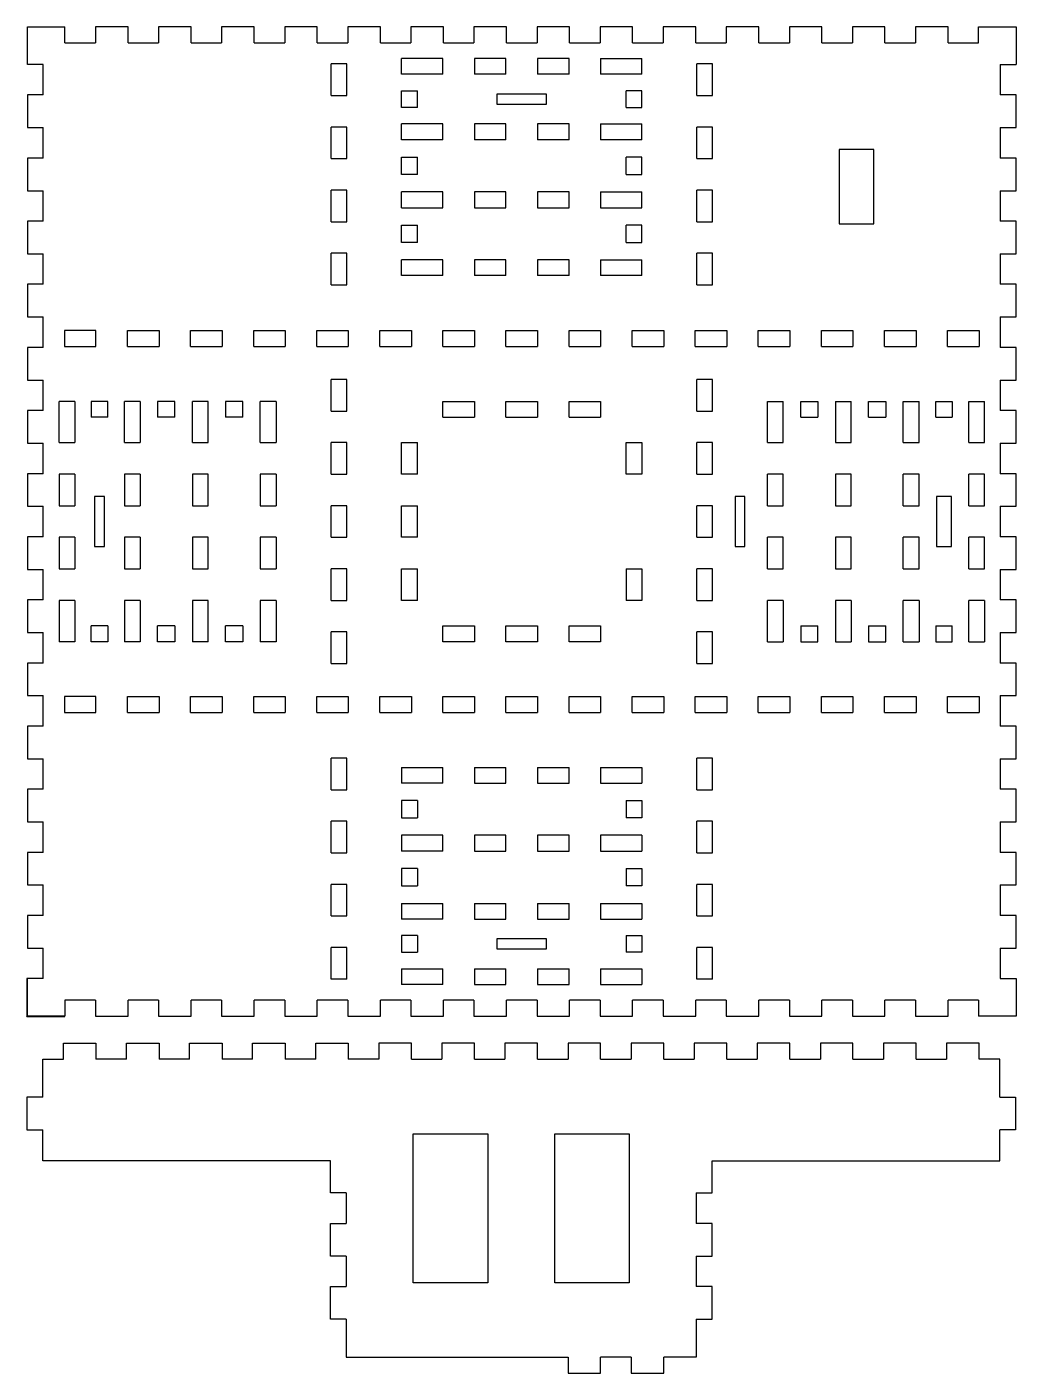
# Model space of a CAD drawing. Header units: millimetres. Extents: x -201 to 2280, y -214 to 290.
# Drawn here: x -127.15 to -119.31, y 265.7 to 276.36 of the extents above; entities that cross this region are included whole.
import ezdxf

# ---------------------------------------------------------------- set-up
doc = ezdxf.new("R2010")
doc.units = ezdxf.units.MM

msp = doc.modelspace()

# ---------------------------------------------------------------- linework, layer by layer
for p, q in [((-127.146, 276.064), (-127.146, 276.361)), ((-127.146, 276.361), (-126.849, 276.361)), ((-126.849, 276.236), (-126.849, 276.361)), ((-126.349, 276.361), (-126.607, 276.361)), ((-126.607, 276.361), (-126.607, 276.236)), ((-126.349, 276.236), (-126.349, 276.361)), ((-125.849, 276.361), (-126.107, 276.361)), ((-126.107, 276.361), (-126.107, 276.236)), ((-125.849, 276.236), (-125.849, 276.361)), ((-125.349, 276.361), (-125.607, 276.361)), ((-125.607, 276.361), (-125.607, 276.236)), ((-125.349, 276.236), (-125.349, 276.361)), ((-124.849, 276.361), (-125.107, 276.361)), ((-125.107, 276.361), (-125.107, 276.236)), ((-124.849, 276.236), (-124.849, 276.361)), ((-124.349, 276.361), (-124.607, 276.361)), ((-124.607, 276.361), (-124.607, 276.236)), ((-124.349, 276.236), (-124.349, 276.361)), ((-123.849, 276.361), (-124.107, 276.361)), ((-124.107, 276.361), (-124.107, 276.236)), ((-123.849, 276.236), (-123.849, 276.361)), ((-123.349, 276.361), (-123.607, 276.361)), ((-123.607, 276.361), (-123.607, 276.236)), ((-123.349, 276.236), (-123.349, 276.361)), ((-122.849, 276.361), (-123.107, 276.361)), ((-123.107, 276.361), (-123.107, 276.236)), ((-122.849, 276.236), (-122.849, 276.361)), ((-122.349, 276.361), (-122.607, 276.361)), ((-122.607, 276.361), (-122.607, 276.236)), ((-122.349, 276.236), (-122.349, 276.361)), ((-121.849, 276.361), (-122.107, 276.361)), ((-122.107, 276.361), (-122.107, 276.236)), ((-121.849, 276.236), (-121.849, 276.361)), ((-121.349, 276.361), (-121.607, 276.361)), ((-121.607, 276.361), (-121.607, 276.236)), ((-121.349, 276.236), (-121.349, 276.361)), ((-120.849, 276.361), (-121.107, 276.361)), ((-121.107, 276.361), (-121.107, 276.236)), ((-120.849, 276.236), (-120.849, 276.361)), ((-120.349, 276.361), (-120.607, 276.361)), ((-120.607, 276.361), (-120.607, 276.236)), ((-120.349, 276.236), (-120.349, 276.361)), ((-119.849, 276.361), (-120.107, 276.361)), ((-120.107, 276.361), (-120.107, 276.236)), ((-119.849, 276.236), (-119.849, 276.361)), ((-119.607, 276.236), (-119.607, 276.361)), ((-119.607, 276.361), (-119.31, 276.361)), ((-119.31, 276.361), (-119.31, 276.064)), ((-126.849, 276.236), (-126.607, 276.236)), ((-126.349, 276.236), (-126.107, 276.236)), ((-125.849, 276.236), (-125.607, 276.236)), ((-125.349, 276.236), (-125.107, 276.236)), ((-124.849, 276.236), (-124.607, 276.236)), ((-124.349, 276.236), (-124.107, 276.236)), ((-123.849, 276.236), (-123.607, 276.236)), ((-123.349, 276.236), (-123.107, 276.236)), ((-122.849, 276.236), (-122.607, 276.236)), ((-122.349, 276.236), (-122.107, 276.236)), ((-121.849, 276.236), (-121.607, 276.236)), ((-121.349, 276.236), (-121.107, 276.236)), ((-120.849, 276.236), (-120.607, 276.236)), ((-120.349, 276.236), (-120.107, 276.236)), ((-119.849, 276.236), (-119.607, 276.236)), ((-123.853, 276.111), (-124.18, 276.111)), ((-124.18, 275.986), (-124.18, 276.111)), ((-123.853, 275.986), (-123.853, 276.111)), ((-123.353, 276.111), (-123.603, 276.111)), ((-123.603, 276.111), (-123.603, 275.986)), ((-123.353, 275.986), (-123.353, 276.111)), ((-122.853, 276.111), (-123.103, 276.111)), ((-123.103, 276.111), (-123.103, 275.986)), ((-122.853, 275.986), (-122.853, 276.111)), ((-122.603, 276.111), (-122.603, 275.986)), ((-122.603, 276.111), (-122.276, 276.111)), ((-122.276, 275.986), (-122.276, 276.111)), ((-127.021, 276.064), (-127.146, 276.064)), ((-127.021, 275.822), (-127.021, 276.064)), ((-124.615, 276.068), (-124.74, 276.068)), ((-124.74, 275.818), (-124.74, 276.068)), ((-124.615, 275.818), (-124.615, 276.068)), ((-121.716, 276.068), (-121.841, 276.068)), ((-121.841, 275.818), (-121.841, 276.068)), ((-121.716, 275.818), (-121.716, 276.068)), ((-119.435, 276.064), (-119.435, 275.822)), ((-119.435, 276.064), (-119.31, 276.064)), ((-123.853, 275.986), (-124.18, 275.986)), ((-123.353, 275.986), (-123.603, 275.986)), ((-122.853, 275.986), (-123.103, 275.986)), ((-122.276, 275.986), (-122.603, 275.986)), ((-127.021, 275.822), (-127.146, 275.822)), ((-127.146, 275.822), (-127.146, 275.564)), ((-124.74, 275.818), (-124.615, 275.818)), ((-124.18, 275.724), (-124.18, 275.855)), ((-124.18, 275.855), (-124.055, 275.855)), ((-124.055, 275.724), (-124.055, 275.855)), ((-123.425, 275.829), (-123.425, 275.75)), ((-123.031, 275.829), (-123.425, 275.829)), ((-123.031, 275.75), (-123.031, 275.829)), ((-122.276, 275.855), (-122.401, 275.855)), ((-122.401, 275.724), (-122.401, 275.855)), ((-122.276, 275.724), (-122.276, 275.855)), ((-121.841, 275.818), (-121.716, 275.818)), ((-119.31, 275.822), (-119.435, 275.822)), ((-119.31, 275.564), (-119.31, 275.822)), ((-124.055, 275.724), (-124.18, 275.724)), ((-123.425, 275.75), (-123.031, 275.75)), ((-122.401, 275.724), (-122.276, 275.724)), ((-123.853, 275.593), (-124.18, 275.593)), ((-124.18, 275.468), (-124.18, 275.593)), ((-123.853, 275.468), (-123.853, 275.593)), ((-123.353, 275.593), (-123.603, 275.593)), ((-123.603, 275.593), (-123.603, 275.468)), ((-123.353, 275.468), (-123.353, 275.593)), ((-122.853, 275.593), (-123.103, 275.593)), ((-123.103, 275.593), (-123.103, 275.468)), ((-122.853, 275.468), (-122.853, 275.593)), ((-122.603, 275.593), (-122.603, 275.468)), ((-122.603, 275.593), (-122.276, 275.593)), ((-122.276, 275.468), (-122.276, 275.593)), ((-127.146, 275.564), (-127.021, 275.564)), ((-127.021, 275.322), (-127.021, 275.564)), ((-124.615, 275.568), (-124.74, 275.568)), ((-124.74, 275.318), (-124.74, 275.568)), ((-124.615, 275.318), (-124.615, 275.568)), ((-123.853, 275.468), (-124.18, 275.468)), ((-123.353, 275.468), (-123.603, 275.468)), ((-122.853, 275.468), (-123.103, 275.468)), ((-122.276, 275.468), (-122.603, 275.468)), ((-121.716, 275.568), (-121.841, 275.568)), ((-121.841, 275.318), (-121.841, 275.568)), ((-121.716, 275.318), (-121.716, 275.568)), ((-119.435, 275.564), (-119.435, 275.322)), ((-119.435, 275.564), (-119.31, 275.564)), ((-120.438, 275.391), (-120.713, 275.391)), ((-120.713, 275.391), (-120.713, 274.8)), ((-120.438, 274.8), (-120.438, 275.391)), ((-127.021, 275.322), (-127.146, 275.322)), ((-127.146, 275.322), (-127.146, 275.064)), ((-124.74, 275.318), (-124.615, 275.318)), ((-124.18, 275.192), (-124.18, 275.33)), ((-124.18, 275.33), (-124.055, 275.33)), ((-124.055, 275.192), (-124.055, 275.33)), ((-122.276, 275.33), (-122.401, 275.33)), ((-122.401, 275.192), (-122.401, 275.33)), ((-122.276, 275.192), (-122.276, 275.33)), ((-121.841, 275.318), (-121.716, 275.318)), ((-119.31, 275.322), (-119.435, 275.322)), ((-119.31, 275.064), (-119.31, 275.322)), ((-124.055, 275.192), (-124.18, 275.192)), ((-122.401, 275.192), (-122.276, 275.192)), ((-127.146, 275.064), (-127.021, 275.064)), ((-127.021, 274.822), (-127.021, 275.064)), ((-124.615, 275.068), (-124.74, 275.068)), ((-124.74, 274.818), (-124.74, 275.068)), ((-124.615, 274.818), (-124.615, 275.068)), ((-123.853, 275.054), (-124.18, 275.054)), ((-124.18, 274.929), (-124.18, 275.054)), ((-123.853, 274.929), (-123.853, 275.054)), ((-123.353, 275.054), (-123.603, 275.054)), ((-123.603, 275.054), (-123.603, 274.929)), ((-123.353, 274.929), (-123.353, 275.054)), ((-122.853, 275.054), (-123.103, 275.054)), ((-123.103, 275.054), (-123.103, 274.929)), ((-122.853, 274.929), (-122.853, 275.054)), ((-122.603, 275.054), (-122.603, 274.929)), ((-122.603, 275.054), (-122.276, 275.054)), ((-122.276, 274.929), (-122.276, 275.054)), ((-121.716, 275.068), (-121.841, 275.068)), ((-121.841, 274.818), (-121.841, 275.068)), ((-121.716, 274.818), (-121.716, 275.068)), ((-119.435, 275.064), (-119.435, 274.822)), ((-119.435, 275.064), (-119.31, 275.064)), ((-124.18, 274.929), (-123.853, 274.929)), ((-123.603, 274.929), (-123.353, 274.929)), ((-123.103, 274.929), (-122.853, 274.929)), ((-122.603, 274.929), (-122.276, 274.929)), ((-127.021, 274.822), (-127.146, 274.822)), ((-127.146, 274.822), (-127.146, 274.564)), ((-124.74, 274.818), (-124.615, 274.818)), ((-124.18, 274.654), (-124.18, 274.791)), ((-124.18, 274.791), (-124.055, 274.791)), ((-124.055, 274.654), (-124.055, 274.791)), ((-122.276, 274.791), (-122.401, 274.791)), ((-122.401, 274.654), (-122.401, 274.791)), ((-122.276, 274.654), (-122.276, 274.791)), ((-121.841, 274.818), (-121.716, 274.818)), ((-120.713, 274.8), (-120.438, 274.8)), ((-119.31, 274.822), (-119.435, 274.822)), ((-119.31, 274.564), (-119.31, 274.822)), ((-124.055, 274.654), (-124.18, 274.654)), ((-122.401, 274.654), (-122.276, 274.654)), ((-127.146, 274.564), (-127.021, 274.564)), ((-127.021, 274.322), (-127.021, 274.564)), ((-124.615, 274.568), (-124.74, 274.568)), ((-124.74, 274.318), (-124.74, 274.568)), ((-124.615, 274.318), (-124.615, 274.568)), ((-123.853, 274.516), (-124.18, 274.516)), ((-124.18, 274.391), (-124.18, 274.516)), ((-123.853, 274.391), (-123.853, 274.516)), ((-123.353, 274.516), (-123.603, 274.516)), ((-123.603, 274.516), (-123.603, 274.391)), ((-123.353, 274.391), (-123.353, 274.516)), ((-122.853, 274.516), (-123.103, 274.516)), ((-123.103, 274.516), (-123.103, 274.391)), ((-122.853, 274.391), (-122.853, 274.516)), ((-122.603, 274.516), (-122.603, 274.391)), ((-122.603, 274.516), (-122.276, 274.516)), ((-122.276, 274.391), (-122.276, 274.516)), ((-121.716, 274.568), (-121.841, 274.568)), ((-121.841, 274.318), (-121.841, 274.568)), ((-121.716, 274.318), (-121.716, 274.568)), ((-119.435, 274.564), (-119.435, 274.322)), ((-119.435, 274.564), (-119.31, 274.564)), ((-127.021, 274.322), (-127.146, 274.322)), ((-127.146, 274.322), (-127.146, 274.064)), ((-124.74, 274.318), (-124.615, 274.318)), ((-123.853, 274.391), (-124.18, 274.391)), ((-123.353, 274.391), (-123.603, 274.391)), ((-122.853, 274.391), (-123.103, 274.391)), ((-122.276, 274.391), (-122.603, 274.391)), ((-121.841, 274.318), (-121.716, 274.318)), ((-119.31, 274.322), (-119.435, 274.322)), ((-119.31, 274.064), (-119.31, 274.322)), ((-127.146, 274.064), (-127.021, 274.064)), ((-127.021, 273.822), (-127.021, 274.064)), ((-119.435, 274.064), (-119.435, 273.822)), ((-119.435, 274.064), (-119.31, 274.064)), ((-126.603, 273.955), (-126.853, 273.955)), ((-126.853, 273.955), (-126.853, 273.83)), ((-126.603, 273.83), (-126.603, 273.955)), ((-126.353, 273.83), (-126.353, 273.955)), ((-126.353, 273.955), (-126.103, 273.955)), ((-126.103, 273.955), (-126.103, 273.83)), ((-125.853, 273.83), (-125.853, 273.955)), ((-125.853, 273.955), (-125.603, 273.955)), ((-125.603, 273.955), (-125.603, 273.83)), ((-125.353, 273.83), (-125.353, 273.955)), ((-125.353, 273.955), (-125.103, 273.955)), ((-125.103, 273.955), (-125.103, 273.83)), ((-124.853, 273.83), (-124.853, 273.955)), ((-124.853, 273.955), (-124.603, 273.955)), ((-124.603, 273.955), (-124.603, 273.83)), ((-124.353, 273.83), (-124.353, 273.955)), ((-124.353, 273.955), (-124.103, 273.955)), ((-124.103, 273.955), (-124.103, 273.83)), ((-123.853, 273.83), (-123.853, 273.955)), ((-123.853, 273.955), (-123.603, 273.955)), ((-123.603, 273.955), (-123.603, 273.83)), ((-123.353, 273.83), (-123.353, 273.955)), ((-123.353, 273.955), (-123.103, 273.955)), ((-123.103, 273.955), (-123.103, 273.83)), ((-122.853, 273.83), (-122.853, 273.955)), ((-122.853, 273.955), (-122.603, 273.955)), ((-122.603, 273.955), (-122.603, 273.83)), ((-122.353, 273.83), (-122.353, 273.955)), ((-122.353, 273.955), (-122.103, 273.955)), ((-122.103, 273.955), (-122.103, 273.83)), ((-121.853, 273.83), (-121.853, 273.955)), ((-121.853, 273.955), (-121.603, 273.955)), ((-121.603, 273.955), (-121.603, 273.83)), ((-121.353, 273.83), (-121.353, 273.955)), ((-121.353, 273.955), (-121.103, 273.955)), ((-121.103, 273.955), (-121.103, 273.83)), ((-120.853, 273.83), (-120.853, 273.955)), ((-120.853, 273.955), (-120.603, 273.955)), ((-120.603, 273.955), (-120.603, 273.83)), ((-120.353, 273.83), (-120.353, 273.955)), ((-120.353, 273.955), (-120.103, 273.955)), ((-120.103, 273.955), (-120.103, 273.83)), ((-119.853, 273.83), (-119.853, 273.955)), ((-119.853, 273.955), (-119.603, 273.955)), ((-119.603, 273.955), (-119.603, 273.83)), ((-127.021, 273.822), (-127.146, 273.822)), ((-127.146, 273.822), (-127.146, 273.564)), ((-126.853, 273.83), (-126.603, 273.83)), ((-126.353, 273.83), (-126.103, 273.83)), ((-125.853, 273.83), (-125.603, 273.83)), ((-125.353, 273.83), (-125.103, 273.83)), ((-124.853, 273.83), (-124.603, 273.83)), ((-124.353, 273.83), (-124.103, 273.83)), ((-123.853, 273.83), (-123.603, 273.83)), ((-123.353, 273.83), (-123.103, 273.83)), ((-122.853, 273.83), (-122.603, 273.83)), ((-122.353, 273.83), (-122.103, 273.83)), ((-121.853, 273.83), (-121.603, 273.83)), ((-121.353, 273.83), (-121.103, 273.83)), ((-120.853, 273.83), (-120.603, 273.83)), ((-120.353, 273.83), (-120.103, 273.83)), ((-119.853, 273.83), (-119.603, 273.83)), ((-119.31, 273.822), (-119.435, 273.822)), ((-119.31, 273.564), (-119.31, 273.822)), ((-127.146, 273.564), (-127.021, 273.564)), ((-127.021, 273.322), (-127.021, 273.564)), ((-124.615, 273.568), (-124.74, 273.568)), ((-124.74, 273.318), (-124.74, 273.568)), ((-124.615, 273.318), (-124.615, 273.568)), ((-121.716, 273.568), (-121.841, 273.568)), ((-121.841, 273.318), (-121.841, 273.568)), ((-121.716, 273.318), (-121.716, 273.568)), ((-119.435, 273.564), (-119.435, 273.322)), ((-119.435, 273.564), (-119.31, 273.564)), ((-126.896, 273.068), (-126.896, 273.395)), ((-126.771, 273.395), (-126.896, 273.395)), ((-126.771, 273.395), (-126.771, 273.068)), ((-126.509, 273.395), (-126.64, 273.395)), ((-126.64, 273.395), (-126.64, 273.27)), ((-126.509, 273.27), (-126.509, 273.395)), ((-126.378, 273.068), (-126.378, 273.395)), ((-126.253, 273.395), (-126.378, 273.395)), ((-126.253, 273.395), (-126.253, 273.068)), ((-125.977, 273.395), (-126.115, 273.395)), ((-126.115, 273.395), (-126.115, 273.27)), ((-125.977, 273.27), (-125.977, 273.395)), ((-125.839, 273.068), (-125.839, 273.395)), ((-125.714, 273.395), (-125.839, 273.395)), ((-125.714, 273.068), (-125.714, 273.395)), ((-125.439, 273.395), (-125.577, 273.395)), ((-125.577, 273.395), (-125.577, 273.27)), ((-125.439, 273.27), (-125.439, 273.395)), ((-125.301, 273.068), (-125.301, 273.395)), ((-125.176, 273.395), (-125.301, 273.395)), ((-125.176, 273.395), (-125.176, 273.068)), ((-123.853, 273.27), (-123.853, 273.395)), ((-123.853, 273.395), (-123.603, 273.395)), ((-123.603, 273.395), (-123.603, 273.27)), ((-123.353, 273.27), (-123.353, 273.395)), ((-123.353, 273.395), (-123.103, 273.395)), ((-123.103, 273.395), (-123.103, 273.27)), ((-122.853, 273.27), (-122.853, 273.395)), ((-122.853, 273.395), (-122.603, 273.395)), ((-122.603, 273.395), (-122.603, 273.27)), ((-121.28, 273.068), (-121.28, 273.395)), ((-121.28, 273.395), (-121.155, 273.395)), ((-121.155, 273.068), (-121.155, 273.395)), ((-121.017, 273.27), (-121.017, 273.395)), ((-121.017, 273.395), (-120.88, 273.395)), ((-120.88, 273.395), (-120.88, 273.27)), ((-120.742, 273.395), (-120.742, 273.068)), ((-120.742, 273.395), (-120.617, 273.395)), ((-120.617, 273.068), (-120.617, 273.395)), ((-120.479, 273.27), (-120.479, 273.395)), ((-120.479, 273.395), (-120.341, 273.395)), ((-120.341, 273.395), (-120.341, 273.27)), ((-120.204, 273.068), (-120.204, 273.395)), ((-120.204, 273.395), (-120.079, 273.395)), ((-120.079, 273.068), (-120.079, 273.395)), ((-119.947, 273.27), (-119.947, 273.395)), ((-119.947, 273.395), (-119.816, 273.395)), ((-119.816, 273.395), (-119.816, 273.27)), ((-119.685, 273.068), (-119.685, 273.395)), ((-119.685, 273.395), (-119.56, 273.395)), ((-119.56, 273.068), (-119.56, 273.395)), ((-127.021, 273.322), (-127.146, 273.322)), ((-127.146, 273.322), (-127.146, 273.064)), ((-126.509, 273.27), (-126.64, 273.27)), ((-125.977, 273.27), (-126.115, 273.27)), ((-125.439, 273.27), (-125.577, 273.27)), ((-124.74, 273.318), (-124.615, 273.318)), ((-123.853, 273.27), (-123.603, 273.27)), ((-123.353, 273.27), (-123.103, 273.27)), ((-122.853, 273.27), (-122.603, 273.27)), ((-121.841, 273.318), (-121.716, 273.318)), ((-121.017, 273.27), (-120.88, 273.27)), ((-120.479, 273.27), (-120.341, 273.27)), ((-119.947, 273.27), (-119.816, 273.27)), ((-119.31, 273.322), (-119.435, 273.322)), ((-119.31, 273.064), (-119.31, 273.322)), ((-127.146, 273.064), (-127.021, 273.064)), ((-127.021, 272.822), (-127.021, 273.064)), ((-126.896, 273.068), (-126.771, 273.068)), ((-126.378, 273.068), (-126.253, 273.068)), ((-125.839, 273.068), (-125.714, 273.068)), ((-125.301, 273.068), (-125.176, 273.068)), ((-124.615, 273.068), (-124.74, 273.068)), ((-124.74, 272.818), (-124.74, 273.068)), ((-124.615, 272.818), (-124.615, 273.068)), ((-124.18, 272.818), (-124.18, 273.068)), ((-124.18, 273.068), (-124.055, 273.068)), ((-124.055, 272.818), (-124.055, 273.068)), ((-122.401, 273.068), (-122.276, 273.068)), ((-122.401, 272.818), (-122.401, 273.068)), ((-122.276, 273.068), (-122.276, 272.818)), ((-121.716, 273.068), (-121.841, 273.068)), ((-121.841, 272.818), (-121.841, 273.068)), ((-121.716, 272.818), (-121.716, 273.068)), ((-121.28, 273.068), (-121.155, 273.068)), ((-120.742, 273.068), (-120.617, 273.068)), ((-120.204, 273.068), (-120.079, 273.068)), ((-119.685, 273.068), (-119.56, 273.068)), ((-119.435, 273.064), (-119.435, 272.822)), ((-119.435, 273.064), (-119.31, 273.064)), ((-127.021, 272.822), (-127.146, 272.822)), ((-127.146, 272.822), (-127.146, 272.564)), ((-126.771, 272.818), (-126.896, 272.818)), ((-126.896, 272.818), (-126.896, 272.568)), ((-126.771, 272.818), (-126.771, 272.568)), ((-126.253, 272.818), (-126.378, 272.818)), ((-126.378, 272.818), (-126.378, 272.568)), ((-126.253, 272.818), (-126.253, 272.568)), ((-125.714, 272.818), (-125.839, 272.818)), ((-125.839, 272.818), (-125.839, 272.568)), ((-125.714, 272.568), (-125.714, 272.818)), ((-125.176, 272.818), (-125.301, 272.818)), ((-125.301, 272.818), (-125.301, 272.568)), ((-125.176, 272.818), (-125.176, 272.568)), ((-124.74, 272.818), (-124.615, 272.818)), ((-124.055, 272.818), (-124.18, 272.818)), ((-122.276, 272.818), (-122.401, 272.818)), ((-121.841, 272.818), (-121.716, 272.818)), ((-121.155, 272.818), (-121.28, 272.818)), ((-121.28, 272.568), (-121.28, 272.818)), ((-121.155, 272.568), (-121.155, 272.818)), ((-120.617, 272.818), (-120.742, 272.818)), ((-120.742, 272.818), (-120.742, 272.568)), ((-120.617, 272.568), (-120.617, 272.818)), ((-120.079, 272.818), (-120.204, 272.818)), ((-120.204, 272.568), (-120.204, 272.818)), ((-120.079, 272.568), (-120.079, 272.818)), ((-119.56, 272.818), (-119.685, 272.818)), ((-119.685, 272.568), (-119.685, 272.818)), ((-119.56, 272.568), (-119.56, 272.818)), ((-119.31, 272.822), (-119.435, 272.822)), ((-119.31, 272.564), (-119.31, 272.822)), ((-126.535, 272.64), (-126.614, 272.64)), ((-126.614, 272.64), (-126.614, 272.246)), ((-126.535, 272.246), (-126.535, 272.64)), ((-121.459, 272.64), (-121.537, 272.64)), ((-121.537, 272.64), (-121.537, 272.246)), ((-121.459, 272.246), (-121.459, 272.64)), ((-119.823, 272.64), (-119.941, 272.64)), ((-119.941, 272.64), (-119.941, 272.246)), ((-119.823, 272.246), (-119.823, 272.64)), ((-127.146, 272.564), (-127.021, 272.564)), ((-127.021, 272.322), (-127.021, 272.564)), ((-126.896, 272.568), (-126.771, 272.568)), ((-126.378, 272.568), (-126.253, 272.568)), ((-125.839, 272.568), (-125.714, 272.568)), ((-125.301, 272.568), (-125.176, 272.568)), ((-124.615, 272.568), (-124.74, 272.568)), ((-124.74, 272.318), (-124.74, 272.568)), ((-124.615, 272.318), (-124.615, 272.568)), ((-124.18, 272.318), (-124.18, 272.568)), ((-124.18, 272.568), (-124.055, 272.568)), ((-124.055, 272.318), (-124.055, 272.568)), ((-121.716, 272.568), (-121.841, 272.568)), ((-121.841, 272.318), (-121.841, 272.568)), ((-121.716, 272.318), (-121.716, 272.568)), ((-121.28, 272.568), (-121.155, 272.568)), ((-120.742, 272.568), (-120.617, 272.568)), ((-120.204, 272.568), (-120.079, 272.568)), ((-119.685, 272.568), (-119.56, 272.568)), ((-119.435, 272.564), (-119.435, 272.322)), ((-119.435, 272.564), (-119.31, 272.564)), ((-127.021, 272.322), (-127.146, 272.322)), ((-127.146, 272.322), (-127.146, 272.064)), ((-126.771, 272.318), (-126.896, 272.318)), ((-126.896, 272.318), (-126.896, 272.068)), ((-126.771, 272.318), (-126.771, 272.068)), ((-126.253, 272.318), (-126.378, 272.318)), ((-126.378, 272.318), (-126.378, 272.068)), ((-126.253, 272.318), (-126.253, 272.068)), ((-125.714, 272.318), (-125.839, 272.318)), ((-125.839, 272.318), (-125.839, 272.068)), ((-125.714, 272.068), (-125.714, 272.318)), ((-125.176, 272.318), (-125.301, 272.318)), ((-125.301, 272.318), (-125.301, 272.068)), ((-125.176, 272.318), (-125.176, 272.068)), ((-124.74, 272.318), (-124.615, 272.318)), ((-124.055, 272.318), (-124.18, 272.318)), ((-121.841, 272.318), (-121.716, 272.318)), ((-121.155, 272.318), (-121.28, 272.318)), ((-121.28, 272.068), (-121.28, 272.318)), ((-121.155, 272.068), (-121.155, 272.318)), ((-120.617, 272.318), (-120.742, 272.318)), ((-120.742, 272.318), (-120.742, 272.068)), ((-120.617, 272.068), (-120.617, 272.318)), ((-120.079, 272.318), (-120.204, 272.318)), ((-120.204, 272.068), (-120.204, 272.318)), ((-120.079, 272.068), (-120.079, 272.318)), ((-119.56, 272.318), (-119.685, 272.318)), ((-119.685, 272.068), (-119.685, 272.318)), ((-119.56, 272.068), (-119.56, 272.318)), ((-119.31, 272.322), (-119.435, 272.322)), ((-119.31, 272.064), (-119.31, 272.322)), ((-126.614, 272.246), (-126.535, 272.246)), ((-121.537, 272.246), (-121.459, 272.246)), ((-119.941, 272.246), (-119.823, 272.246)), ((-127.146, 272.064), (-127.021, 272.064)), ((-127.021, 271.822), (-127.021, 272.064)), ((-126.896, 272.068), (-126.771, 272.068)), ((-126.378, 272.068), (-126.253, 272.068)), ((-125.839, 272.068), (-125.714, 272.068)), ((-125.301, 272.068), (-125.176, 272.068)), ((-124.615, 272.068), (-124.74, 272.068)), ((-124.74, 271.818), (-124.74, 272.068)), ((-124.615, 271.818), (-124.615, 272.068)), ((-124.18, 271.818), (-124.18, 272.068)), ((-124.18, 272.068), (-124.055, 272.068)), ((-124.055, 271.818), (-124.055, 272.068)), ((-122.401, 272.068), (-122.276, 272.068)), ((-122.401, 272.068), (-122.401, 271.818)), ((-122.276, 272.068), (-122.276, 271.818)), ((-121.716, 272.068), (-121.841, 272.068)), ((-121.841, 271.818), (-121.841, 272.068)), ((-121.716, 271.818), (-121.716, 272.068)), ((-121.28, 272.068), (-121.155, 272.068)), ((-120.742, 272.068), (-120.617, 272.068)), ((-120.204, 272.068), (-120.079, 272.068)), ((-119.685, 272.068), (-119.56, 272.068)), ((-119.435, 272.064), (-119.435, 271.822)), ((-119.435, 272.064), (-119.31, 272.064)), ((-127.021, 271.822), (-127.146, 271.822)), ((-127.146, 271.822), (-127.146, 271.564)), ((-126.771, 271.818), (-126.896, 271.818)), ((-126.896, 271.818), (-126.896, 271.491)), ((-126.771, 271.818), (-126.771, 271.491)), ((-126.253, 271.818), (-126.378, 271.818)), ((-126.378, 271.818), (-126.378, 271.491)), ((-126.253, 271.818), (-126.253, 271.491)), ((-125.714, 271.818), (-125.839, 271.818)), ((-125.839, 271.818), (-125.839, 271.491)), ((-125.714, 271.491), (-125.714, 271.818)), ((-125.176, 271.818), (-125.301, 271.818)), ((-125.301, 271.818), (-125.301, 271.491)), ((-125.176, 271.818), (-125.176, 271.491)), ((-124.74, 271.818), (-124.615, 271.818)), ((-124.055, 271.818), (-124.18, 271.818)), ((-122.276, 271.818), (-122.401, 271.818)), ((-121.841, 271.818), (-121.716, 271.818)), ((-121.155, 271.818), (-121.28, 271.818)), ((-121.28, 271.491), (-121.28, 271.818)), ((-121.155, 271.818), (-121.155, 271.491)), ((-120.617, 271.818), (-120.742, 271.818)), ((-120.742, 271.818), (-120.742, 271.491)), ((-120.617, 271.818), (-120.617, 271.491)), ((-120.079, 271.818), (-120.204, 271.818)), ((-120.204, 271.491), (-120.204, 271.818)), ((-120.079, 271.818), (-120.079, 271.491)), ((-119.56, 271.818), (-119.685, 271.818)), ((-119.685, 271.491), (-119.685, 271.818)), ((-119.56, 271.818), (-119.56, 271.491)), ((-119.31, 271.822), (-119.435, 271.822)), ((-119.31, 271.564), (-119.31, 271.822)), ((-127.146, 271.564), (-127.021, 271.564)), ((-127.021, 271.322), (-127.021, 271.564)), ((-126.64, 271.491), (-126.64, 271.616)), ((-126.509, 271.616), (-126.64, 271.616)), ((-126.509, 271.616), (-126.509, 271.491)), ((-126.115, 271.491), (-126.115, 271.616)), ((-125.977, 271.616), (-126.115, 271.616)), ((-125.977, 271.616), (-125.977, 271.491)), ((-125.577, 271.491), (-125.577, 271.616)), ((-125.439, 271.616), (-125.577, 271.616)), ((-125.439, 271.616), (-125.439, 271.491)), ((-124.615, 271.568), (-124.74, 271.568)), ((-124.74, 271.318), (-124.74, 271.568)), ((-124.615, 271.318), (-124.615, 271.568)), ((-123.853, 271.491), (-123.853, 271.616)), ((-123.853, 271.616), (-123.603, 271.616)), ((-123.603, 271.616), (-123.603, 271.491)), ((-123.353, 271.491), (-123.353, 271.616)), ((-123.353, 271.616), (-123.103, 271.616)), ((-123.103, 271.616), (-123.103, 271.491)), ((-122.853, 271.491), (-122.853, 271.616)), ((-122.853, 271.616), (-122.603, 271.616)), ((-122.603, 271.616), (-122.603, 271.491)), ((-121.716, 271.568), (-121.841, 271.568)), ((-121.841, 271.318), (-121.841, 271.568)), ((-121.716, 271.318), (-121.716, 271.568)), ((-121.017, 271.616), (-121.017, 271.491)), ((-121.017, 271.616), (-120.88, 271.616)), ((-120.88, 271.491), (-120.88, 271.616)), ((-120.479, 271.616), (-120.479, 271.491)), ((-120.479, 271.616), (-120.341, 271.616)), ((-120.341, 271.491), (-120.341, 271.616)), ((-119.947, 271.616), (-119.947, 271.491)), ((-119.947, 271.616), (-119.816, 271.616)), ((-119.816, 271.491), (-119.816, 271.616)), ((-119.435, 271.564), (-119.435, 271.322)), ((-119.435, 271.564), (-119.31, 271.564)), ((-126.771, 271.491), (-126.896, 271.491)), ((-126.509, 271.491), (-126.64, 271.491)), ((-126.253, 271.491), (-126.378, 271.491)), ((-125.977, 271.491), (-126.115, 271.491)), ((-125.714, 271.491), (-125.839, 271.491)), ((-125.439, 271.491), (-125.577, 271.491)), ((-125.176, 271.491), (-125.301, 271.491)), ((-123.603, 271.491), (-123.853, 271.491)), ((-123.103, 271.491), (-123.353, 271.491)), ((-122.603, 271.491), (-122.853, 271.491)), ((-121.28, 271.491), (-121.155, 271.491)), ((-121.017, 271.491), (-120.88, 271.491)), ((-120.742, 271.491), (-120.617, 271.491)), ((-120.479, 271.491), (-120.341, 271.491)), ((-120.204, 271.491), (-120.079, 271.491)), ((-119.947, 271.491), (-119.816, 271.491)), ((-119.685, 271.491), (-119.56, 271.491)), ((-127.021, 271.322), (-127.146, 271.322)), ((-127.146, 271.322), (-127.146, 271.064)), ((-124.74, 271.318), (-124.615, 271.318)), ((-121.841, 271.318), (-121.716, 271.318)), ((-119.31, 271.322), (-119.435, 271.322)), ((-119.31, 271.064), (-119.31, 271.322)), ((-127.146, 271.064), (-127.021, 271.064)), ((-127.021, 270.822), (-127.021, 271.064)), ((-126.603, 271.056), (-126.853, 271.056)), ((-126.853, 271.056), (-126.853, 270.931)), ((-126.603, 270.931), (-126.603, 271.056)), ((-126.353, 270.931), (-126.353, 271.056)), ((-126.353, 271.056), (-126.103, 271.056)), ((-126.103, 271.056), (-126.103, 270.931)), ((-125.853, 270.931), (-125.853, 271.056)), ((-125.853, 271.056), (-125.603, 271.056)), ((-125.603, 271.056), (-125.603, 270.931)), ((-125.353, 270.931), (-125.353, 271.056)), ((-125.353, 271.056), (-125.103, 271.056)), ((-125.103, 271.056), (-125.103, 270.931)), ((-124.853, 270.931), (-124.853, 271.056)), ((-124.853, 271.056), (-124.603, 271.056)), ((-124.603, 271.056), (-124.603, 270.931)), ((-124.353, 270.931), (-124.353, 271.056)), ((-124.353, 271.056), (-124.103, 271.056)), ((-124.103, 271.056), (-124.103, 270.931)), ((-123.853, 270.931), (-123.853, 271.056)), ((-123.853, 271.056), (-123.603, 271.056)), ((-123.603, 271.056), (-123.603, 270.931)), ((-123.353, 270.931), (-123.353, 271.056)), ((-123.353, 271.056), (-123.103, 271.056)), ((-123.103, 271.056), (-123.103, 270.931)), ((-122.853, 270.931), (-122.853, 271.056)), ((-122.853, 271.056), (-122.603, 271.056)), ((-122.603, 271.056), (-122.603, 270.931)), ((-122.353, 270.931), (-122.353, 271.056)), ((-122.353, 271.056), (-122.103, 271.056)), ((-122.103, 271.056), (-122.103, 270.931)), ((-121.853, 270.931), (-121.853, 271.056)), ((-121.853, 271.056), (-121.603, 271.056)), ((-121.603, 271.056), (-121.603, 270.931)), ((-121.353, 270.931), (-121.353, 271.056)), ((-121.353, 271.056), (-121.103, 271.056)), ((-121.103, 271.056), (-121.103, 270.931)), ((-120.853, 270.931), (-120.853, 271.056)), ((-120.853, 271.056), (-120.603, 271.056)), ((-120.603, 271.056), (-120.603, 270.931)), ((-120.353, 270.931), (-120.353, 271.056)), ((-120.353, 271.056), (-120.103, 271.056)), ((-120.103, 271.056), (-120.103, 270.931)), ((-119.853, 270.931), (-119.853, 271.056)), ((-119.853, 271.056), (-119.603, 271.056)), ((-119.603, 271.056), (-119.603, 270.931)), ((-119.435, 271.064), (-119.435, 270.822)), ((-119.435, 271.064), (-119.31, 271.064)), ((-126.853, 270.931), (-126.603, 270.931)), ((-126.353, 270.931), (-126.103, 270.931)), ((-125.853, 270.931), (-125.603, 270.931)), ((-125.353, 270.931), (-125.103, 270.931)), ((-124.853, 270.931), (-124.603, 270.931)), ((-124.353, 270.931), (-124.103, 270.931)), ((-123.853, 270.931), (-123.603, 270.931)), ((-123.353, 270.931), (-123.103, 270.931)), ((-122.853, 270.931), (-122.603, 270.931)), ((-122.353, 270.931), (-122.103, 270.931)), ((-121.853, 270.931), (-121.603, 270.931)), ((-121.353, 270.931), (-121.103, 270.931)), ((-120.853, 270.931), (-120.603, 270.931)), ((-120.353, 270.931), (-120.103, 270.931)), ((-119.853, 270.931), (-119.603, 270.931)), ((-127.021, 270.822), (-127.146, 270.822)), ((-127.146, 270.822), (-127.146, 270.564)), ((-119.31, 270.822), (-119.435, 270.822)), ((-119.31, 270.564), (-119.31, 270.822)), ((-127.146, 270.564), (-127.021, 270.564)), ((-127.021, 270.322), (-127.021, 270.564)), ((-124.615, 270.568), (-124.74, 270.568)), ((-124.74, 270.318), (-124.74, 270.568)), ((-124.615, 270.318), (-124.615, 270.568)), ((-121.716, 270.568), (-121.841, 270.568)), ((-121.841, 270.318), (-121.841, 270.568)), ((-121.716, 270.318), (-121.716, 270.568)), ((-119.435, 270.564), (-119.435, 270.322)), ((-119.435, 270.564), (-119.31, 270.564)), ((-124.18, 270.495), (-123.853, 270.495)), ((-124.18, 270.495), (-124.18, 270.37)), ((-123.853, 270.37), (-123.853, 270.495)), ((-123.603, 270.495), (-123.603, 270.37)), ((-123.603, 270.495), (-123.353, 270.495)), ((-123.353, 270.37), (-123.353, 270.495)), ((-123.103, 270.495), (-123.103, 270.37)), ((-123.103, 270.495), (-122.853, 270.495)), ((-122.853, 270.37), (-122.853, 270.495)), ((-122.603, 270.495), (-122.603, 270.37)), ((-122.603, 270.495), (-122.276, 270.495)), ((-122.276, 270.495), (-122.276, 270.37)), ((-123.853, 270.37), (-124.18, 270.37)), ((-123.603, 270.37), (-123.353, 270.37)), ((-123.103, 270.37), (-122.853, 270.37)), ((-122.603, 270.37), (-122.276, 270.37)), ((-127.021, 270.322), (-127.146, 270.322)), ((-127.146, 270.322), (-127.146, 270.064)), ((-124.74, 270.318), (-124.615, 270.318)), ((-121.841, 270.318), (-121.716, 270.318)), ((-119.31, 270.322), (-119.435, 270.322)), ((-119.31, 270.064), (-119.31, 270.322)), ((-124.055, 270.232), (-124.18, 270.232)), ((-124.18, 270.232), (-124.18, 270.095)), ((-124.055, 270.232), (-124.055, 270.095)), ((-122.401, 270.232), (-122.276, 270.232)), ((-122.401, 270.232), (-122.401, 270.095)), ((-122.276, 270.232), (-122.276, 270.095)), ((-127.146, 270.064), (-127.021, 270.064)), ((-127.021, 269.822), (-127.021, 270.064)), ((-124.615, 270.068), (-124.74, 270.068)), ((-124.74, 269.818), (-124.74, 270.068)), ((-124.615, 269.818), (-124.615, 270.068)), ((-124.18, 270.095), (-124.055, 270.095)), ((-122.276, 270.095), (-122.401, 270.095)), ((-121.716, 270.068), (-121.841, 270.068)), ((-121.841, 269.818), (-121.841, 270.068)), ((-121.716, 269.818), (-121.716, 270.068)), ((-119.435, 270.064), (-119.435, 269.822)), ((-119.435, 270.064), (-119.31, 270.064)), ((-123.853, 269.957), (-124.18, 269.957)), ((-124.18, 269.957), (-124.18, 269.832)), ((-123.853, 269.832), (-123.853, 269.957)), ((-123.603, 269.957), (-123.603, 269.832)), ((-123.353, 269.957), (-123.603, 269.957)), ((-123.353, 269.832), (-123.353, 269.957)), ((-123.103, 269.957), (-123.103, 269.832)), ((-122.853, 269.957), (-123.103, 269.957)), ((-122.853, 269.832), (-122.853, 269.957)), ((-122.603, 269.957), (-122.603, 269.832)), ((-122.276, 269.957), (-122.603, 269.957)), ((-122.276, 269.957), (-122.276, 269.832)), ((-127.021, 269.822), (-127.146, 269.822)), ((-127.146, 269.822), (-127.146, 269.564)), ((-124.74, 269.818), (-124.615, 269.818)), ((-123.853, 269.832), (-124.18, 269.832)), ((-123.603, 269.832), (-123.353, 269.832)), ((-123.103, 269.832), (-122.853, 269.832)), ((-122.603, 269.832), (-122.276, 269.832)), ((-121.841, 269.818), (-121.716, 269.818)), ((-119.31, 269.822), (-119.435, 269.822)), ((-119.31, 269.564), (-119.31, 269.822)), ((-124.055, 269.694), (-124.18, 269.694)), ((-124.18, 269.694), (-124.18, 269.556)), ((-124.055, 269.694), (-124.055, 269.556)), ((-122.401, 269.694), (-122.276, 269.694)), ((-122.401, 269.694), (-122.401, 269.556)), ((-122.276, 269.694), (-122.276, 269.556)), ((-127.146, 269.564), (-127.021, 269.564)), ((-127.021, 269.322), (-127.021, 269.564)), ((-124.615, 269.568), (-124.74, 269.568)), ((-124.74, 269.318), (-124.74, 269.568)), ((-124.615, 269.318), (-124.615, 269.568)), ((-124.18, 269.556), (-124.055, 269.556)), ((-122.276, 269.556), (-122.401, 269.556)), ((-121.716, 269.568), (-121.841, 269.568)), ((-121.841, 269.318), (-121.841, 269.568)), ((-121.716, 269.318), (-121.716, 269.568)), ((-119.435, 269.564), (-119.435, 269.322)), ((-119.435, 269.564), (-119.31, 269.564)), ((-124.18, 269.418), (-123.853, 269.418)), ((-124.18, 269.418), (-124.18, 269.293)), ((-123.853, 269.293), (-123.853, 269.418)), ((-123.603, 269.418), (-123.603, 269.293)), ((-123.603, 269.418), (-123.353, 269.418)), ((-123.353, 269.293), (-123.353, 269.418)), ((-123.103, 269.418), (-123.103, 269.293)), ((-123.103, 269.418), (-122.853, 269.418)), ((-122.853, 269.293), (-122.853, 269.418)), ((-122.603, 269.418), (-122.603, 269.293)), ((-122.603, 269.418), (-122.276, 269.418)), ((-122.276, 269.418), (-122.276, 269.293)), ((-127.021, 269.322), (-127.146, 269.322)), ((-127.146, 269.322), (-127.146, 269.064)), ((-124.74, 269.318), (-124.615, 269.318)), ((-123.853, 269.293), (-124.18, 269.293)), ((-123.603, 269.293), (-123.353, 269.293)), ((-123.103, 269.293), (-122.853, 269.293)), ((-122.603, 269.293), (-122.276, 269.293)), ((-121.841, 269.318), (-121.716, 269.318)), ((-119.31, 269.322), (-119.435, 269.322)), ((-119.31, 269.064), (-119.31, 269.322)), ((-124.615, 269.068), (-124.74, 269.068)), ((-124.74, 268.818), (-124.74, 269.068)), ((-124.615, 268.818), (-124.615, 269.068)), ((-124.055, 269.162), (-124.18, 269.162)), ((-124.18, 269.162), (-124.18, 269.031)), ((-124.055, 269.162), (-124.055, 269.031)), ((-123.425, 269.136), (-123.425, 269.057)), ((-123.031, 269.136), (-123.425, 269.136)), ((-123.031, 269.057), (-123.031, 269.136)), ((-122.401, 269.162), (-122.276, 269.162)), ((-122.401, 269.162), (-122.401, 269.031)), ((-122.276, 269.162), (-122.276, 269.031)), ((-121.716, 269.068), (-121.841, 269.068)), ((-121.841, 268.818), (-121.841, 269.068)), ((-121.716, 268.818), (-121.716, 269.068)), ((-127.146, 269.064), (-127.021, 269.064)), ((-127.021, 268.822), (-127.021, 269.064)), ((-124.18, 269.031), (-124.055, 269.031)), ((-123.425, 269.057), (-123.031, 269.057)), ((-122.276, 269.031), (-122.401, 269.031)), ((-119.435, 269.064), (-119.435, 268.822)), ((-119.435, 269.064), (-119.31, 269.064)), ((-124.18, 268.9), (-123.853, 268.9)), ((-124.18, 268.9), (-124.18, 268.775)), ((-123.853, 268.775), (-123.853, 268.9)), ((-123.603, 268.9), (-123.603, 268.775)), ((-123.603, 268.9), (-123.353, 268.9)), ((-123.353, 268.775), (-123.353, 268.9)), ((-123.103, 268.9), (-123.103, 268.775)), ((-123.103, 268.9), (-122.853, 268.9)), ((-122.853, 268.775), (-122.853, 268.9)), ((-122.603, 268.9), (-122.603, 268.775)), ((-122.603, 268.9), (-122.276, 268.9)), ((-122.276, 268.9), (-122.276, 268.775)), ((-127.146, 268.822), (-127.15, 268.822)), ((-127.15, 268.822), (-127.15, 268.525)), ((-127.021, 268.822), (-127.146, 268.822)), ((-127.146, 268.525), (-127.146, 268.822)), ((-124.615, 268.818), (-124.74, 268.818)), ((-123.853, 268.775), (-124.18, 268.775)), ((-123.603, 268.775), (-123.353, 268.775)), ((-123.103, 268.775), (-122.853, 268.775)), ((-122.603, 268.775), (-122.276, 268.775)), ((-121.716, 268.818), (-121.841, 268.818)), ((-119.435, 268.822), (-119.31, 268.822)), ((-119.31, 268.822), (-119.31, 268.525)), ((-126.607, 268.65), (-126.849, 268.65)), ((-126.849, 268.65), (-126.849, 268.525)), ((-126.607, 268.65), (-126.607, 268.525)), ((-126.107, 268.65), (-126.349, 268.65)), ((-126.349, 268.525), (-126.349, 268.65)), ((-126.107, 268.65), (-126.107, 268.525)), ((-125.607, 268.65), (-125.849, 268.65)), ((-125.849, 268.525), (-125.849, 268.65)), ((-125.607, 268.65), (-125.607, 268.525)), ((-125.107, 268.65), (-125.349, 268.65)), ((-125.349, 268.525), (-125.349, 268.65)), ((-125.107, 268.65), (-125.107, 268.525)), ((-124.607, 268.65), (-124.849, 268.65)), ((-124.849, 268.525), (-124.849, 268.65)), ((-124.607, 268.65), (-124.607, 268.525)), ((-124.107, 268.65), (-124.349, 268.65)), ((-124.349, 268.525), (-124.349, 268.65)), ((-124.107, 268.65), (-124.107, 268.525)), ((-123.607, 268.65), (-123.849, 268.65)), ((-123.849, 268.525), (-123.849, 268.65)), ((-123.607, 268.65), (-123.607, 268.525)), ((-123.107, 268.65), (-123.349, 268.65)), ((-123.349, 268.525), (-123.349, 268.65)), ((-123.107, 268.65), (-123.107, 268.525)), ((-122.607, 268.65), (-122.849, 268.65)), ((-122.849, 268.525), (-122.849, 268.65)), ((-122.607, 268.65), (-122.607, 268.525)), ((-122.107, 268.65), (-122.349, 268.65)), ((-122.349, 268.525), (-122.349, 268.65)), ((-122.107, 268.65), (-122.107, 268.525)), ((-121.607, 268.65), (-121.849, 268.65)), ((-121.849, 268.525), (-121.849, 268.65)), ((-121.607, 268.65), (-121.607, 268.525)), ((-121.107, 268.65), (-121.349, 268.65)), ((-121.349, 268.525), (-121.349, 268.65)), ((-121.107, 268.65), (-121.107, 268.525)), ((-120.607, 268.65), (-120.849, 268.65)), ((-120.849, 268.525), (-120.849, 268.65)), ((-120.607, 268.65), (-120.607, 268.525)), ((-120.107, 268.65), (-120.349, 268.65)), ((-120.349, 268.525), (-120.349, 268.65)), ((-120.107, 268.65), (-120.107, 268.525)), ((-119.607, 268.65), (-119.849, 268.65)), ((-119.849, 268.525), (-119.849, 268.65)), ((-119.607, 268.65), (-119.607, 268.525)), ((-127.15, 268.521), (-127.15, 268.525)), ((-127.15, 268.521), (-126.853, 268.521)), ((-126.849, 268.525), (-127.146, 268.525)), ((-126.853, 268.521), (-126.849, 268.521)), ((-126.607, 268.525), (-126.349, 268.525)), ((-126.107, 268.525), (-125.849, 268.525)), ((-125.607, 268.525), (-125.349, 268.525)), ((-125.107, 268.525), (-124.849, 268.525)), ((-124.607, 268.525), (-124.349, 268.525)), ((-124.107, 268.525), (-123.849, 268.525)), ((-123.607, 268.525), (-123.349, 268.525)), ((-123.107, 268.525), (-122.849, 268.525)), ((-122.607, 268.525), (-122.349, 268.525)), ((-122.107, 268.525), (-121.849, 268.525)), ((-121.607, 268.525), (-121.349, 268.525)), ((-121.107, 268.525), (-120.849, 268.525)), ((-120.607, 268.525), (-120.349, 268.525)), ((-120.107, 268.525), (-119.849, 268.525)), ((-119.31, 268.525), (-119.607, 268.525)), ((-126.861, 268.184), (-126.861, 268.309)), ((-126.861, 268.309), (-126.603, 268.309)), ((-126.603, 268.309), (-126.603, 268.184)), ((-126.361, 268.184), (-126.361, 268.309)), ((-126.361, 268.309), (-126.103, 268.309)), ((-126.103, 268.309), (-126.103, 268.184)), ((-125.861, 268.184), (-125.861, 268.309)), ((-125.861, 268.309), (-125.603, 268.309)), ((-125.603, 268.309), (-125.603, 268.184)), ((-125.361, 268.184), (-125.361, 268.309)), ((-125.361, 268.309), (-125.103, 268.309)), ((-125.103, 268.309), (-125.103, 268.184)), ((-124.861, 268.184), (-124.861, 268.309)), ((-124.861, 268.309), (-124.603, 268.309)), ((-124.603, 268.309), (-124.603, 268.184)), ((-124.103, 268.309), (-124.361, 268.309)), ((-124.361, 268.309), (-124.361, 268.184)), ((-124.103, 268.184), (-124.103, 268.309)), ((-123.603, 268.309), (-123.861, 268.309)), ((-123.861, 268.309), (-123.861, 268.184)), ((-123.603, 268.184), (-123.603, 268.309)), ((-123.103, 268.309), (-123.361, 268.309)), ((-123.361, 268.309), (-123.361, 268.184)), ((-123.103, 268.184), (-123.103, 268.309)), ((-122.603, 268.309), (-122.861, 268.309)), ((-122.861, 268.309), (-122.861, 268.184)), ((-122.603, 268.184), (-122.603, 268.309)), ((-122.103, 268.309), (-122.361, 268.309)), ((-122.361, 268.309), (-122.361, 268.184)), ((-122.103, 268.184), (-122.103, 268.309)), ((-121.603, 268.309), (-121.861, 268.309)), ((-121.861, 268.309), (-121.861, 268.184)), ((-121.603, 268.184), (-121.603, 268.309)), ((-121.103, 268.309), (-121.361, 268.309)), ((-121.361, 268.309), (-121.361, 268.184)), ((-121.103, 268.184), (-121.103, 268.309)), ((-120.603, 268.309), (-120.861, 268.309)), ((-120.861, 268.309), (-120.861, 268.184)), ((-120.603, 268.184), (-120.603, 268.309)), ((-120.103, 268.309), (-120.361, 268.309)), ((-120.361, 268.309), (-120.361, 268.184)), ((-120.103, 268.184), (-120.103, 268.309)), ((-119.603, 268.309), (-119.861, 268.309)), ((-119.861, 268.309), (-119.861, 268.184)), ((-119.603, 268.184), (-119.603, 268.309)), ((-127.025, 268.184), (-126.861, 268.184)), ((-127.025, 267.882), (-127.025, 268.184)), ((-126.361, 268.184), (-126.603, 268.184)), ((-125.861, 268.184), (-126.103, 268.184)), ((-125.361, 268.184), (-125.603, 268.184)), ((-124.861, 268.184), (-125.103, 268.184)), ((-124.361, 268.184), (-124.603, 268.184)), ((-124.103, 268.184), (-123.861, 268.184)), ((-123.603, 268.184), (-123.361, 268.184)), ((-123.103, 268.184), (-122.861, 268.184)), ((-122.603, 268.184), (-122.361, 268.184)), ((-122.103, 268.184), (-121.861, 268.184)), ((-121.603, 268.184), (-121.361, 268.184)), ((-121.103, 268.184), (-120.861, 268.184)), ((-120.603, 268.184), (-120.361, 268.184)), ((-120.103, 268.184), (-119.861, 268.184)), ((-119.439, 268.184), (-119.603, 268.184)), ((-119.439, 267.882), (-119.439, 268.184)), ((-127.025, 267.882), (-127.15, 267.882)), ((-127.15, 267.882), (-127.15, 267.624)), ((-119.439, 267.882), (-119.314, 267.882)), ((-119.314, 267.882), (-119.314, 267.624)), ((-127.15, 267.624), (-127.025, 267.624)), ((-127.025, 267.378), (-127.025, 267.624)), ((-124.088, 266.412), (-124.088, 267.593)), ((-124.088, 267.593), (-123.498, 267.593)), ((-123.498, 267.593), (-123.498, 266.412)), ((-122.967, 266.412), (-122.967, 267.593)), ((-122.967, 267.593), (-122.376, 267.593)), ((-122.376, 267.593), (-122.376, 266.412)), ((-119.314, 267.624), (-119.439, 267.624)), ((-119.439, 267.378), (-119.439, 267.624)), ((-124.744, 267.378), (-127.025, 267.378)), ((-124.744, 267.124), (-124.744, 267.378)), ((-121.72, 267.124), (-121.72, 267.378)), ((-121.72, 267.378), (-119.439, 267.378)), ((-124.619, 267.124), (-124.744, 267.124)), ((-124.619, 267.124), (-124.619, 266.882)), ((-121.845, 267.124), (-121.845, 266.882)), ((-121.845, 267.124), (-121.72, 267.124)), ((-124.744, 266.624), (-124.744, 266.882)), ((-124.744, 266.882), (-124.619, 266.882)), ((-121.72, 266.882), (-121.845, 266.882)), ((-121.72, 266.624), (-121.72, 266.882)), ((-124.619, 266.624), (-124.744, 266.624)), ((-124.619, 266.624), (-124.619, 266.382)), ((-121.845, 266.624), (-121.845, 266.382)), ((-121.845, 266.624), (-121.72, 266.624)), ((-123.498, 266.412), (-124.088, 266.412)), ((-122.376, 266.412), (-122.967, 266.412)), ((-124.744, 266.124), (-124.744, 266.382)), ((-124.744, 266.382), (-124.619, 266.382)), ((-121.72, 266.382), (-121.845, 266.382)), ((-121.72, 266.124), (-121.72, 266.382)), ((-124.619, 266.124), (-124.744, 266.124)), ((-124.619, 266.124), (-124.619, 265.822)), ((-121.845, 266.124), (-121.845, 265.822)), ((-121.845, 266.124), (-121.72, 266.124)), ((-124.619, 265.822), (-122.861, 265.822)), ((-122.861, 265.822), (-122.861, 265.697)), ((-122.361, 265.822), (-122.603, 265.822)), ((-122.603, 265.697), (-122.603, 265.822)), ((-122.361, 265.822), (-122.361, 265.697)), ((-121.845, 265.822), (-122.103, 265.822)), ((-122.103, 265.697), (-122.103, 265.822)), ((-122.861, 265.697), (-122.603, 265.697)), ((-122.361, 265.697), (-122.103, 265.697))]:
    msp.add_line(p, q)

doc.saveas('drawing.dxf')
